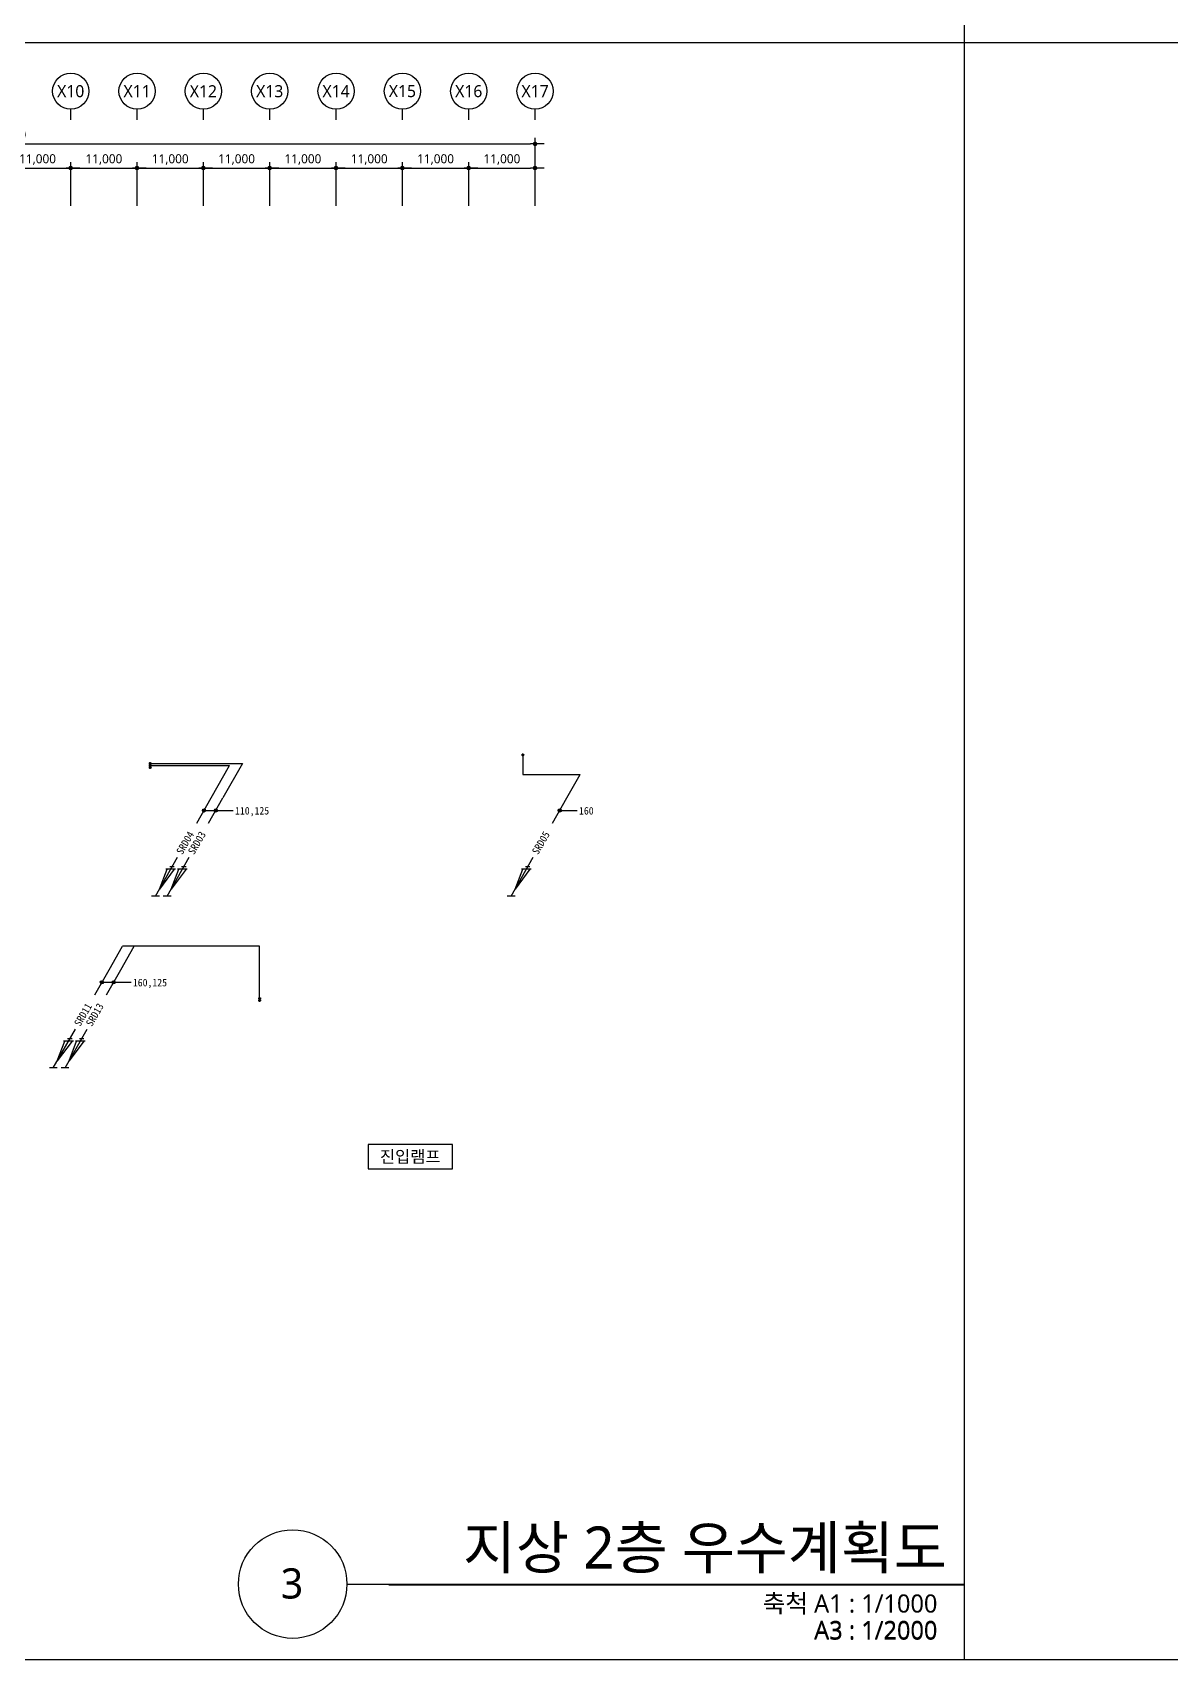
# Model space of a CAD drawing. Header units: millimetres. Extents: x 5104319 to 7084979, y 3076390 to 3633130.
# Drawn here: x 5309232 to 5497923, y 3096930 to 3366700 of the extents above; entities that cross this region are included whole.
import ezdxf
from ezdxf.enums import TextEntityAlignment as Align

# ---------------------------------------------------------------- set-up
doc = ezdxf.new("R2010")
doc.units = ezdxf.units.MM
doc.header["$PDMODE"] = 1
doc.layers.get('Defpoints').update_dxf_attribs({"color": 140})
for name, color, linetype, lineweight in [('A-AXIS-BUBL', 7, 'Continuous', 25), ('A-DIMS', 7, 'Continuous', 25), ('A-XXXX-SYMB', 7, 'Continuous', 25), ('A-XXXX-TXT1', 3, 'Continuous', 25), ('A-XXXX-TXT2', 3, 'Continuous', 25)]:
    doc.layers.add(name, color=color, linetype=linetype, lineweight=lineweight)
for name, color, linetype in [('ARCH', 8, 'Continuous'), ('사이포닉0', 3, 'Continuous'), ('사이포닉1', 3, 'Continuous')]:
    doc.layers.add(name, color=color, linetype=linetype)
doc.styles.add('HY울릉도L', font='')
doc.styles.add('맑은고딕', font='malgun.ttf')
doc.styles.add('사이포닉', font='')
doc.styles.get('HY울릉도L').set_extended_font_data('Dotum')
doc.styles.get('사이포닉').set_extended_font_data('GulimChe')
doc.dimstyles.new('CDIM', dxfattribs={"dimtxt": 3, "dimasz": 1.5, "dimexe": 2, "dimexo": 1, "dimgap": 1, "dimtad": 1, "dimdec": 0, "dimrnd": 0.5, "dimzin": 0, "dimdsep": 32, "dimlunit": 6, "dimtxsty": 'HY울릉도L', "dimblk1": '_CIDOT', "dimblk2": '_CIDOT', "dimsah": 1, "dimcen": 5.5, "dimclrd": 2, "dimclre": 2, "dimclrt": 7, "dimadec": 0, "dimazin": 0, "dimtfac": 1, "dimtdec": 0, "dimtix": 1, "dimtmove": 2, "dimatfit": 1, "dimldrblk": '_CIDOT', "dimfxl": 1, "dimtolj": 1, "dimtzin": 0, "dimlwd": -1, "dimarcsym": 0})

# ---------------------------------------------------------------- blocks, each defined once
blk = doc.blocks.new('_CIDOT')
at = {"color": 0, "linetype": 'ByBlock'}
blk.add_line((2, 0), (-1, 0), dxfattribs=at)
at = {"color": 0, "linetype": 'ByBlock', "const_width": 0.5}
blk.add_lwpolyline([(-0.25, 0, 1), (0.25, 0, 1)], format="xyb", close=True, dxfattribs=at)
blk = doc.blocks.new('*D35')
at = {"layer": 'A-DIMS', "lineweight": -2, "transparency": 16777216}
for p, q in [((214693, 255621), (214693, 262871)), ((225693, 255621), (225693, 262871))]:
    blk.add_line(p, q, dxfattribs=at)
at = {"layer": 'A-DIMS', "transparency": 16777216}
blk.add_line((215443, 261871), (224943, 261871), dxfattribs=at)
at = {"layer": 'Defpoints', "color": 0, "transparency": 16777216}
for p in [(225693, 261871), (214693, 255121), (225693, 255121)]:
    blk.add_point(p, dxfattribs=at)
at = {"layer": 'A-DIMS', "transparency": 16777216, "xscale": 750, "yscale": 750, "zscale": 750, "rotation": 180}
blk.add_blockref('_CIDOT', (214693, 261871), dxfattribs=at)
at = {"layer": 'A-DIMS', "transparency": 16777216, "xscale": 750, "yscale": 750, "zscale": 750}
blk.add_blockref('_CIDOT', (225693, 261871), dxfattribs=at)
at = {"layer": 'A-DIMS', "color": 3, "transparency": 16777216, "insert": (220193, 263275), "char_height": 1500, "attachment_point": 5, "style": '맑은고딕'}
blk.add_mtext('\\A1;11,000', dxfattribs=at)
blk = doc.blocks.new('*D36')
at = {"layer": 'A-DIMS', "lineweight": -2, "transparency": 16777216}
for p, q in [((225693, 255621), (225693, 262871)), ((236693, 255621), (236693, 262871))]:
    blk.add_line(p, q, dxfattribs=at)
at = {"layer": 'A-DIMS', "transparency": 16777216}
blk.add_line((226443, 261871), (235943, 261871), dxfattribs=at)
at = {"layer": 'Defpoints', "color": 0, "transparency": 16777216}
for p in [(236693, 261871), (225693, 255121), (236693, 255121)]:
    blk.add_point(p, dxfattribs=at)
at = {"layer": 'A-DIMS', "transparency": 16777216, "xscale": 750, "yscale": 750, "zscale": 750, "rotation": 180}
blk.add_blockref('_CIDOT', (225693, 261871), dxfattribs=at)
at = {"layer": 'A-DIMS', "transparency": 16777216, "xscale": 750, "yscale": 750, "zscale": 750}
blk.add_blockref('_CIDOT', (236693, 261871), dxfattribs=at)
at = {"layer": 'A-DIMS', "color": 3, "transparency": 16777216, "insert": (231193, 263275), "char_height": 1500, "attachment_point": 5, "style": '맑은고딕'}
blk.add_mtext('\\A1;11,000', dxfattribs=at)
blk = doc.blocks.new('*D37')
at = {"layer": 'A-DIMS', "lineweight": -2, "transparency": 16777216}
for p, q in [((236693, 255621), (236693, 262871)), ((247693, 255621), (247693, 262871))]:
    blk.add_line(p, q, dxfattribs=at)
at = {"layer": 'A-DIMS', "transparency": 16777216}
blk.add_line((237443, 261871), (246943, 261871), dxfattribs=at)
at = {"layer": 'Defpoints', "color": 0, "transparency": 16777216}
for p in [(247693, 261871), (236693, 255121), (247693, 255121)]:
    blk.add_point(p, dxfattribs=at)
at = {"layer": 'A-DIMS', "transparency": 16777216, "xscale": 750, "yscale": 750, "zscale": 750, "rotation": 180}
blk.add_blockref('_CIDOT', (236693, 261871), dxfattribs=at)
at = {"layer": 'A-DIMS', "transparency": 16777216, "xscale": 750, "yscale": 750, "zscale": 750}
blk.add_blockref('_CIDOT', (247693, 261871), dxfattribs=at)
at = {"layer": 'A-DIMS', "color": 3, "transparency": 16777216, "insert": (242193, 263275), "char_height": 1500, "attachment_point": 5, "style": '맑은고딕'}
blk.add_mtext('\\A1;11,000', dxfattribs=at)
blk = doc.blocks.new('*D38')
at = {"layer": 'A-DIMS', "lineweight": -2, "transparency": 16777216}
for p, q in [((247693, 255621), (247693, 262871)), ((258693, 255621), (258693, 262871))]:
    blk.add_line(p, q, dxfattribs=at)
at = {"layer": 'A-DIMS', "transparency": 16777216}
blk.add_line((248443, 261871), (257943, 261871), dxfattribs=at)
at = {"layer": 'Defpoints', "color": 0, "transparency": 16777216}
for p in [(258693, 261871), (247693, 255121), (258693, 255121)]:
    blk.add_point(p, dxfattribs=at)
at = {"layer": 'A-DIMS', "transparency": 16777216, "xscale": 750, "yscale": 750, "zscale": 750, "rotation": 180}
blk.add_blockref('_CIDOT', (247693, 261871), dxfattribs=at)
at = {"layer": 'A-DIMS', "transparency": 16777216, "xscale": 750, "yscale": 750, "zscale": 750}
blk.add_blockref('_CIDOT', (258693, 261871), dxfattribs=at)
at = {"layer": 'A-DIMS', "color": 3, "transparency": 16777216, "insert": (253193, 263275), "char_height": 1500, "attachment_point": 5, "style": '맑은고딕'}
blk.add_mtext('\\A1;11,000', dxfattribs=at)
blk = doc.blocks.new('*D39')
at = {"layer": 'A-DIMS', "lineweight": -2, "transparency": 16777216}
for p, q in [((258693, 255621), (258693, 262871)), ((269693, 255621), (269693, 262871))]:
    blk.add_line(p, q, dxfattribs=at)
at = {"layer": 'A-DIMS', "transparency": 16777216}
blk.add_line((259443, 261871), (268943, 261871), dxfattribs=at)
at = {"layer": 'Defpoints', "color": 0, "transparency": 16777216}
for p in [(269693, 261871), (258693, 255121), (269693, 255121)]:
    blk.add_point(p, dxfattribs=at)
at = {"layer": 'A-DIMS', "transparency": 16777216, "xscale": 750, "yscale": 750, "zscale": 750, "rotation": 180}
blk.add_blockref('_CIDOT', (258693, 261871), dxfattribs=at)
at = {"layer": 'A-DIMS', "transparency": 16777216, "xscale": 750, "yscale": 750, "zscale": 750}
blk.add_blockref('_CIDOT', (269693, 261871), dxfattribs=at)
at = {"layer": 'A-DIMS', "color": 3, "transparency": 16777216, "insert": (264193, 263275), "char_height": 1500, "attachment_point": 5, "style": '맑은고딕'}
blk.add_mtext('\\A1;11,000', dxfattribs=at)
blk = doc.blocks.new('*D40')
at = {"layer": 'A-DIMS', "lineweight": -2, "transparency": 16777216}
for p, q in [((269693, 255621), (269693, 262871)), ((280693, 255621), (280693, 262871))]:
    blk.add_line(p, q, dxfattribs=at)
at = {"layer": 'A-DIMS', "transparency": 16777216}
blk.add_line((270443, 261871), (279943, 261871), dxfattribs=at)
at = {"layer": 'Defpoints', "color": 0, "transparency": 16777216}
for p in [(280693, 261871), (269693, 255121), (280693, 255121)]:
    blk.add_point(p, dxfattribs=at)
at = {"layer": 'A-DIMS', "transparency": 16777216, "xscale": 750, "yscale": 750, "zscale": 750, "rotation": 180}
blk.add_blockref('_CIDOT', (269693, 261871), dxfattribs=at)
at = {"layer": 'A-DIMS', "transparency": 16777216, "xscale": 750, "yscale": 750, "zscale": 750}
blk.add_blockref('_CIDOT', (280693, 261871), dxfattribs=at)
at = {"layer": 'A-DIMS', "color": 3, "transparency": 16777216, "insert": (275193, 263275), "char_height": 1500, "attachment_point": 5, "style": '맑은고딕'}
blk.add_mtext('\\A1;11,000', dxfattribs=at)
blk = doc.blocks.new('*D41')
at = {"layer": 'A-DIMS', "lineweight": -2, "transparency": 16777216}
for p, q in [((280693, 255621), (280693, 262871)), ((291693, 255621), (291693, 262871))]:
    blk.add_line(p, q, dxfattribs=at)
at = {"layer": 'A-DIMS', "transparency": 16777216}
blk.add_line((281443, 261871), (290943, 261871), dxfattribs=at)
at = {"layer": 'Defpoints', "color": 0, "transparency": 16777216}
for p in [(291693, 261871), (280693, 255121), (291693, 255121)]:
    blk.add_point(p, dxfattribs=at)
at = {"layer": 'A-DIMS', "transparency": 16777216, "xscale": 750, "yscale": 750, "zscale": 750, "rotation": 180}
blk.add_blockref('_CIDOT', (280693, 261871), dxfattribs=at)
at = {"layer": 'A-DIMS', "transparency": 16777216, "xscale": 750, "yscale": 750, "zscale": 750}
blk.add_blockref('_CIDOT', (291693, 261871), dxfattribs=at)
at = {"layer": 'A-DIMS', "color": 3, "transparency": 16777216, "insert": (286193, 263275), "char_height": 1500, "attachment_point": 5, "style": '맑은고딕'}
blk.add_mtext('\\A1;11,000', dxfattribs=at)
blk = doc.blocks.new('*D42')
at = {"layer": 'A-DIMS', "lineweight": -2, "transparency": 16777216}
for p, q in [((126693, 255621), (126693, 266871)), ((302693, 255621), (302693, 266871))]:
    blk.add_line(p, q, dxfattribs=at)
at = {"layer": 'A-DIMS', "transparency": 16777216}
blk.add_line((127443, 265871), (301943, 265871), dxfattribs=at)
at = {"layer": 'Defpoints', "color": 0, "transparency": 16777216}
for p in [(302693, 265871), (126693, 255121), (302693, 255121)]:
    blk.add_point(p, dxfattribs=at)
at = {"layer": 'A-DIMS', "transparency": 16777216, "xscale": 750, "yscale": 750, "zscale": 750, "rotation": 180}
blk.add_blockref('_CIDOT', (126693, 265871), dxfattribs=at)
at = {"layer": 'A-DIMS', "transparency": 16777216, "xscale": 750, "yscale": 750, "zscale": 750}
blk.add_blockref('_CIDOT', (302693, 265871), dxfattribs=at)
at = {"layer": 'A-DIMS', "color": 3, "transparency": 16777216, "insert": (214693, 267275), "char_height": 1500, "attachment_point": 5, "style": '맑은고딕'}
blk.add_mtext('\\A1;176,000', dxfattribs=at)
blk = doc.blocks.new('*D43')
at = {"layer": 'A-DIMS', "lineweight": -2, "transparency": 16777216}
for p, q in [((291693, 255621), (291693, 262871)), ((302693, 255621), (302693, 262871))]:
    blk.add_line(p, q, dxfattribs=at)
at = {"layer": 'A-DIMS', "transparency": 16777216}
blk.add_line((292443, 261871), (301943, 261871), dxfattribs=at)
at = {"layer": 'Defpoints', "color": 0, "transparency": 16777216}
for p in [(302693, 261871), (291693, 255121), (302693, 255121)]:
    blk.add_point(p, dxfattribs=at)
at = {"layer": 'A-DIMS', "transparency": 16777216, "xscale": 750, "yscale": 750, "zscale": 750, "rotation": 180}
blk.add_blockref('_CIDOT', (291693, 261871), dxfattribs=at)
at = {"layer": 'A-DIMS', "transparency": 16777216, "xscale": 750, "yscale": 750, "zscale": 750}
blk.add_blockref('_CIDOT', (302693, 261871), dxfattribs=at)
at = {"layer": 'A-DIMS', "color": 3, "transparency": 16777216, "insert": (297193, 263275), "char_height": 1500, "attachment_point": 5, "style": '맑은고딕'}
blk.add_mtext('\\A1;11,000', dxfattribs=at)
blk = doc.blocks.new('글_진입램프')
at = {"layer": 'A-XXXX-TXT2', "color": 0}
blk.add_lwpolyline([(-7000, -2000), (7000, -2000), (7000, 2000), (-7000, 2000)], close=True, dxfattribs=at)
at = {"layer": 'A-XXXX-TXT2', "style": '맑은고딕'}
blk.add_text('진입램프', height=2000, dxfattribs=at).set_placement((0, 0), align=Align.MIDDLE_CENTER)
blk = doc.blocks.new('RISER2')
at = {"color": 1}
for p, q in [((491, 654), (0, 0)), ((0, 0), (251, 654))]:
    blk.add_line(p, q, dxfattribs=at)
at = {"color": 2}
for p, q in [((534, 654), (209, 654)), ((491, 735), (343, 735))]:
    blk.add_line(p, q, dxfattribs=at)
blk = doc.blocks.new('DIM(210222)')
for p, q in [((225693, 269870.6), (225693, 271620.6)), ((236693, 269870.6), (236693, 271620.6)), ((247693, 269870.6), (247693, 271620.6)), ((258693, 269870.6), (258693, 271620.6)), ((269693, 269870.6), (269693, 271620.6)), ((280693, 269870.6), (280693, 271620.6)), ((291693, 269870.6), (291693, 271620.6)), ((302693, 269870.6), (302693, 271620.6))]:
    blk.add_line(p, q)
at = {"layer": 'A-AXIS-BUBL', "ltscale": 0.2}
for centre in [(225693, 274620.6), (236693, 274620.6), (247693, 274620.6), (258693, 274620.6), (269693, 274620.6), (280693, 274620.6), (291693, 274620.6), (302693, 274620.6)]:
    blk.add_circle(centre, 3000, dxfattribs=at)
at = {"layer": 'A-XXXX-TXT2', "ltscale": 0.2, "style": '맑은고딕'}
for s, p in [('X10', (225693, 274620.6)), ('X11', (236693, 274620.6)), ('X12', (247693, 274620.6)), ('X13', (258693, 274620.6)), ('X14', (269693, 274620.6)), ('X15', (280693, 274620.6)), ('X16', (291693, 274620.6)), ('X17', (302693, 274620.6))]:
    blk.add_text(s, height=2000, dxfattribs=at).set_placement(p, align=Align.MIDDLE)
at = {"layer": 'A-DIMS'}
for p1, p2, distance, picture, middle in [((126693, 255120.6), (302693, 255120.6), 10750, '*D42', (214693, 267275.5)), ((214693, 255120.6), (225693, 255120.6), 6750, '*D35', (220193, 263275.5)), ((225693, 255120.6), (236693, 255120.6), 6750, '*D36', (231193, 263275.5)), ((236693, 255120.6), (247693, 255120.6), 6750, '*D37', (242193, 263275.5)), ((247693, 255120.6), (258693, 255120.6), 6750, '*D38', (253193, 263275.5)), ((258693, 255120.6), (269693, 255120.6), 6750, '*D39', (264193, 263275.5)), ((269693, 255120.6), (280693, 255120.6), 6750, '*D40', (275193, 263275.5)), ((280693, 255120.6), (291693, 255120.6), 6750, '*D41', (286193, 263275.5)), ((291693, 255120.6), (302693, 255120.6), 6750, '*D43', (297193, 263275.5))]:
    dim = blk.add_aligned_dim(p1=p1, p2=p2, distance=distance, dimstyle='CDIM', override={"dimscale": 500, "dimtxsty": '맑은고딕', "dimclrd": 256, "dimclre": 256, "dimclrt": 3}, dxfattribs=at)
    dim.commit()
    dim.dimension.update_dxf_attribs({"geometry": picture, "text_midpoint": middle})

msp = doc.modelspace()

# ---------------------------------------------------------------- linework, layer by layer
for p, q in [((5463693.8, 3633130.2), (5463693.8, 3096930.2)), ((5104318.8, 3365030.2), (5823068.8, 3365030.2)), ((5104318.8, 3096930.2), (5823068.8, 3096930.2))]:
    msp.add_line(p, q)
at = {"layer": 'A-XXXX-SYMB'}
for p, q in [((5361366.9, 3109430.2), (5463693.8, 3109430.2)), ((5368315.3, 3109310.8), (5463693.8, 3109310.8))]:
    msp.add_line(p, q, dxfattribs=at)
msp.add_circle((5352366.9, 3109430.2), 9000, dxfattribs=at)
at = {"layer": '사이포닉0', "color": 1}
for p, q in [((5328978.7, 3245514.4), (5328528.7, 3245514.4)), ((5328753.7, 3245289.4), (5328753.7, 3245739.4)), ((5328753.7, 3244939.4), (5328753.7, 3245389.4)), ((5390772.5, 3246910.8), (5390322.5, 3246910.8)), ((5390772.5, 3246910.8), (5390322.5, 3246910.8)), ((5390547.5, 3246685.8), (5390547.5, 3247135.8)), ((5390547.5, 3246685.8), (5390547.5, 3247135.8)), ((5328978.7, 3245164.4), (5328528.7, 3245164.4)), ((5328978.7, 3244814.4), (5328528.7, 3244814.4)), ((5328753.7, 3244589.4), (5328753.7, 3245039.4)), ((5347115.5, 3206534.7), (5346665.5, 3206534.7)), ((5347115.5, 3206184.7), (5346665.5, 3206184.7)), ((5346890.5, 3206309.7), (5346890.5, 3206759.7)), ((5346890.5, 3205959.7), (5346890.5, 3206409.7))]:
    msp.add_line(p, q, dxfattribs=at)
at = {"layer": '사이포닉0'}
for centre in [(5328753.7, 3245514.4), (5390547.5, 3246910.8), (5390547.5, 3246910.8), (5328753.7, 3245164.4), (5328753.7, 3244814.4), (5346890.5, 3206534.7), (5346890.5, 3206184.7)]:
    msp.add_circle(centre, 150, dxfattribs=at)
at = {"layer": '사이포닉1', "color": 1}
for p, q in [((5328753.7, 3245514.4), (5344052.2, 3245514.4)), ((5344052.2, 3245514.4), (5340808, 3239798.4)), ((5328753.7, 3245164.4), (5341904.4, 3245164.4)), ((5338858.8, 3239798.4), (5341904.4, 3245164.4)), ((5397845.1, 3239798.4), (5400047.5, 3243679)), ((5337672.4, 3237708.2), (5342512.3, 3237708.2)), ((5396658.7, 3237708.2), (5399549.4, 3237708.2)), ((5330259.6, 3223503.5), (5328961, 3223503.5)), ((5332208.8, 3223503.5), (5330910.1, 3223503.5)), ((5389245.9, 3223503.5), (5387947.3, 3223503.5)), ((5321921.2, 3211304.5), (5324123.7, 3215185.1)), ((5323870.4, 3211304.5), (5326072.8, 3215185.1)), ((5320734.8, 3209214.3), (5325574.7, 3209214.3)), ((5313322, 3195009.6), (5312023.4, 3195009.6)), ((5315271.2, 3195009.6), (5313972.6, 3195009.6))]:
    msp.add_line(p, q, dxfattribs=at)
at = {"layer": '사이포닉1', "color": 2}
for p, q in [((5336486.1, 3235617.9), (5338858.8, 3239798.4)), ((5338435.2, 3235617.9), (5340808, 3239798.4)), ((5395472.3, 3235617.9), (5397845.1, 3239798.4)), ((5329610.3, 3223503.5), (5333269.1, 3229949.9)), ((5331559.5, 3223503.5), (5335218.3, 3229949.9)), ((5388596.6, 3223503.5), (5392255.4, 3229949.9)), ((5319548.5, 3207124), (5321921.2, 3211304.5)), ((5321497.6, 3207124), (5323870.4, 3211304.5)), ((5312672.7, 3195009.6), (5316331.5, 3201456)), ((5314621.9, 3195009.6), (5318280.7, 3201456))]:
    msp.add_line(p, q, dxfattribs=at)
at = {"layer": '사이포닉1', "color": 1}
for points in [[(5390547.5, 3246910.8), (5390547.5, 3243679), (5400047.5, 3243679)], [(5390547.5, 3246910.8), (5390547.5, 3243679), (5400047.5, 3243679)], [(5346890.5, 3206534.7), (5346890.5, 3215185.1), (5324123.7, 3215185.1)]]:
    msp.add_lwpolyline(points, dxfattribs=at)
for centre, radius in [((5337672.4, 3237708.2), 265.8), ((5337672.4, 3237708.2), 181.3), ((5339621.6, 3237708.2), 265.8), ((5339621.6, 3237708.2), 181.3), ((5396658.7, 3237708.2), 265.8), ((5396658.7, 3237708.2), 181.3), ((5320734.8, 3209214.3), 265.8), ((5320734.8, 3209214.3), 181.3), ((5322684, 3209214.3), 265.8), ((5322684, 3209214.3), 181.3)]:
    msp.add_circle(centre, radius, dxfattribs=at)

# ---------------------------------------------------------------- block references
msp.add_blockref('DIM(210222)', (5089868.8, 3082360.8))
at = {"layer": 'ARCH'}
msp.add_blockref('글_진입램프', (5371861.8, 3180300.8), dxfattribs=at)
at = {"layer": '사이포닉1', "color": 2, "xscale": 5, "yscale": 5, "zscale": 5}
for p in [(5330278.2, 3224680.3), (5332227.4, 3224680.3), (5389264.5, 3224680.3), (5313340.6, 3196186.4), (5315289.8, 3196186.4)]:
    msp.add_blockref('RISER2', p, dxfattribs=at)

# ---------------------------------------------------------------- texts
at = {"layer": 'A-XXXX-TXT1', "style": '맑은고딕'}
msp.add_text('지상 2층 우수계획도', height=7000, dxfattribs=at).set_placement((5460835.7, 3109883), align=Align.BOTTOM_RIGHT)
msp.add_text('3', height=5000, dxfattribs=at).set_placement((5352251.4, 3109537), align=Align.MIDDLE)
for s, p in [('축척 A1 : 1/1000', (5459278.2, 3107707.4)), ('A3 : 1/2000', (5459278.2, 3103329.1)), ('A3 : 1/2000', (5459278.2, 3103209.7))]:
    msp.add_text(s, height=3000, dxfattribs=at).set_placement(p, align=Align.TOP_RIGHT)
at = {"layer": '사이포닉1', "color": 2, "style": '사이포닉'}
for s, p in [('110,125', (5342812.5, 3237037.1)), ('160', (5399849.6, 3237037.1)), ('160,125', (5325874.9, 3208543.2))]:
    msp.add_text(s, height=1250, dxfattribs=at).set_placement(p)
for s, p in [('SRD04', (5334067.6, 3230274.7)), ('SRD03', (5336016.7, 3230274.7)), ('SRD05', (5393053.8, 3230274.7)), ('SRD11', (5317130, 3201780.8)), ('SRD13', (5319079.1, 3201780.8))]:
    msp.add_text(s, height=1250, rotation=60.000001, dxfattribs=at).set_placement(p)

doc.saveas('drawing.dxf')
